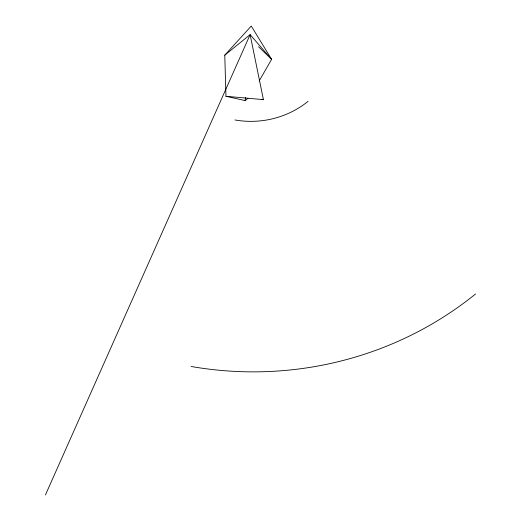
<?xml version="1.0" encoding="UTF-8"?>
<svg xmlns="http://www.w3.org/2000/svg" width="521" height="521" viewBox="0 0 521 521"><rect width="100%" height="100%" fill="white"/><g stroke="black" fill="none" stroke-linecap="round" stroke-linejoin="round"><path stroke-width="0.78" d="M259.106 81.068L271.597 59.335L251.259 26.05L224.772 55.167L225.958 96.287L245.17 100.592L245.43 97.349M45.431 494.95L250.126 34.633L271.597 59.335L258.572 46.734M224.772 55.167L250.126 34.633L263.418 99.622L225.958 96.287M245.17 100.592L247.983 98.313M261.868 99.257L263.418 99.622M308.1 101.321A89.762 86.662 7.5 0 1 234.945 119.967M475.569 293.968A349.07 337.022 7.5 0 1 191.083 366.465"/></g></svg>
